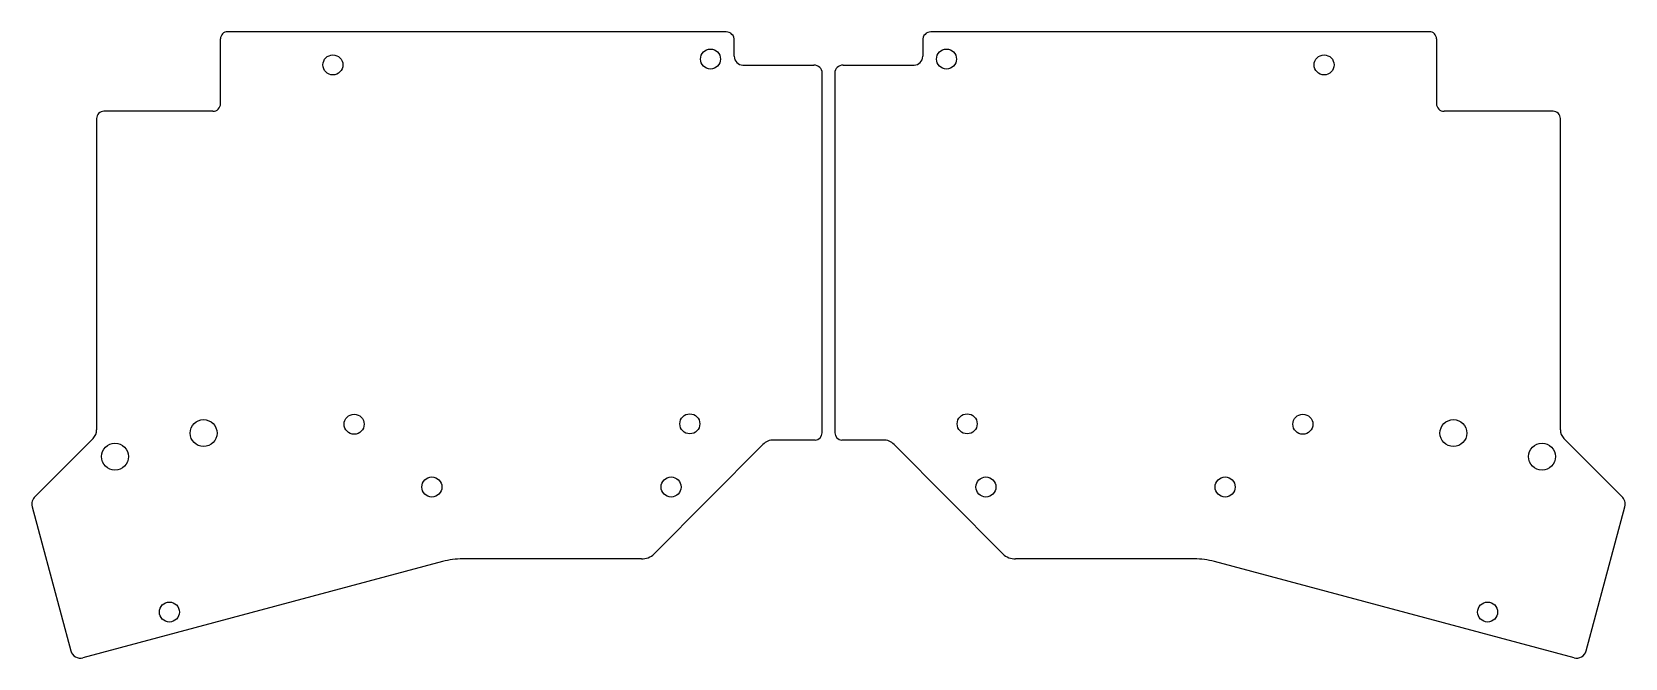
# Model space of a CAD drawing. Extents: x 22 to 277, y -144 to -44.
import ezdxf

# ---------------------------------------------------------------- set-up
doc = ezdxf.new("R2010")
doc.units = 0
doc.layers.add('BLACK', color=7, linetype='CONTINUOUS')

msp = doc.modelspace()

# ---------------------------------------------------------------- linework, layer by layer
at = {"layer": 'BLACK', "linetype": 'CONTINUOUS'}
for p, q in [((52.508, -55.6661), (52.508, -45.2843)), ((133.311, -44.1794), (53.6353, -44.1796)), ((134.611, -48.0887), (134.611, -45.5379)), ((164.747, -45.5379), (164.747, -48.0887)), ((245.723, -44.1796), (166.047, -44.1794)), ((246.85, -45.2843), (246.85, -55.6661)), ((136.005, -49.4869), (147.344, -49.4869)), ((148.679, -108.258), (148.679, -50.7811)), ((150.679, -50.7811), (150.679, -108.258)), ((152.014, -49.4869), (163.353, -49.4869)), ((32.7022, -58.0512), (32.7022, -107.784)), ((51.2949, -56.8793), (33.8706, -56.8793)), ((265.487, -56.8793), (248.063, -56.8793)), ((266.656, -107.784), (266.656, -58.0512)), ((22.8716, -118.427), (32.1468, -109.156)), ((147.548, -109.431), (140.922, -109.431)), ((158.436, -109.431), (151.81, -109.431)), ((267.211, -109.156), (276.486, -118.427)), ((139.203, -110.144), (121.804, -127.611)), ((177.554, -127.611), (160.155, -110.144)), ((22.4144, -120.078), (28.5885, -143.131)), ((270.77, -143.131), (276.944, -120.078)), ((88.0092, -128.861), (30.515, -144.233)), ((119.772, -128.426), (91.1968, -128.434)), ((208.161, -128.434), (179.586, -128.426)), ((268.843, -144.233), (211.349, -128.861))]:
    msp.add_line(p, q, dxfattribs=at)
at = {"layer": 'BLACK'}
for centre, radius in [((70.4704, -49.4634), 1.6), ((130.822, -48.5216), 1.6), ((168.536, -48.5216), 1.6), ((228.888, -49.4634), 1.6), ((49.7956, -108.317), 2.15), ((73.8614, -106.902), 1.6), ((127.519, -106.839), 1.6), ((171.839, -106.839), 1.6), ((225.497, -106.902), 1.6), ((249.562, -108.317), 2.15), ((35.6358, -112.077), 2.15), ((263.722, -112.077), 2.15), ((86.2861, -116.934), 1.6), ((124.522, -116.934), 1.6), ((174.836, -116.934), 1.6), ((213.072, -116.934), 1.6), ((44.3346, -136.918), 1.6), ((255.023, -136.918), 1.6)]:
    msp.add_circle(centre, radius, dxfattribs=at)
for centre, radius, start, end in [((53.5927, -45.2636), 1.0848, -272.252, -178.907), ((133.323, -45.4694), 1.2901, -3.04354, 90.5369), ((166.035, -45.4694), 1.29, -270.537, -176.956), ((245.765, -45.2636), 1.0848, -1.09334, 92.2519), ((136.011, -48.0868), 1.4002, -179.921, -90.2612), ((163.347, -48.0868), 1.4002, -89.7388, -0.078935), ((147.357, -50.8089), 1.322, 1.20363, 90.5938), ((152.001, -50.8089), 1.3221, 89.4062, 178.796), ((51.295, -55.6662), 1.2131, -90.0037, 0.003354), ((248.063, -55.6662), 1.2131, -180.003, -89.9963), ((33.8304, -58.0076), 1.129, -272.042, -177.786), ((265.528, -58.0076), 1.1291, -2.21414, 92.0416), ((30.8171, -107.819), 1.8855, -45.1466, 1.06326), ((140.858, -111.706), 2.2764, 88.3953, 136.662), ((147.452, -108.207), 1.2276, -85.5273, -2.3865), ((151.906, -108.207), 1.2277, -177.614, -94.4727), ((158.5, -111.706), 2.2764, 43.3379, 91.6047), ((268.541, -107.819), 1.8854, -181.063, -134.853), ((24.0221, -119.634), 1.6678, -226.382, -164.574), ((275.336, -119.634), 1.6678, -15.4259, 46.3824), ((91.0304, -139.312), 10.879, 89.1234, 106.123), ((119.874, -125.74), 2.6877, -92.1761, -44.1057), ((179.484, -125.74), 2.6877, -135.894, -87.8239), ((208.328, -139.312), 10.879, 73.8768, 90.8766), ((30.0985, -142.726), 1.5634, -164.978, -74.5463), ((269.26, -142.726), 1.5634, -105.454, -15.022)]:
    msp.add_arc(centre, radius, start, end, dxfattribs=at)

doc.saveas('drawing.dxf')
